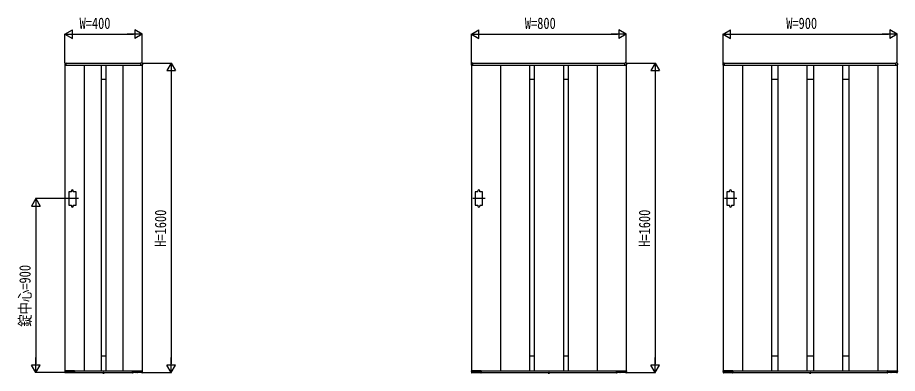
# Model space of a CAD drawing. Units: millimetres, scale not verified. Extents: x -8410 to 8410, y -5940 to 5940.
# Drawn here: x -1654 to 2891, y -2354 to -515 of the extents above; entities that cross this region are included whole.
import ezdxf
from ezdxf.enums import TextEntityAlignment as Align

# ---------------------------------------------------------------- set-up
doc = ezdxf.new("R2010")
doc.units = ezdxf.units.MM
doc.header["$LTSCALE"] = 30
doc.layers.add('0-2_YKK_A1', color=4, linetype='Continuous')
doc.layers.add('0-3_YKK_D', color=6, linetype='Continuous')
doc.styles.add('ＭＳ ゴシック', font='')
doc.styles.get('ＭＳ ゴシック').set_extended_font_data('MS Gothic')

msp = doc.modelspace()

# ---------------------------------------------------------------- linework, layer by layer
at = {"layer": '0-2_YKK_A1'}
for p, q in [((-1410.46, -751.37), (-1410.46, -759.5)), ((-1409.96, -760), (-1409.96, -2340)), ((-1409.96, -760), (-1009.96, -760)), ((-1409.96, -760), (-1403.26, -760)), ((-1409.05, -749.87), (-1403.49, -749.53)), ((-1403.26, -760), (-1403.26, -760)), ((-1402.96, -750), (-1016.96, -750)), ((-1402.96, -760), (-1402.96, -750)), ((-1402.96, -759.7), (-1402.96, -750.03)), ((-1309.96, -760), (-1309.96, -2340)), ((-1222.46, -760), (-1222.46, -2340)), ((-1222.46, -760), (-1222.46, -2340)), ((-1197.46, -760), (-1197.46, -2340)), ((-1109.96, -760), (-1109.96, -2340)), ((-1016.96, -760), (-1016.96, -750)), ((-1016.96, -759.7), (-1016.96, -750.03)), ((-1009.96, -760), (-1016.66, -760)), ((-1016.66, -760), (-1016.66, -760)), ((-1010.87, -749.87), (-1016.43, -749.53)), ((-1009.96, -760), (-1009.96, -2340)), ((-1009.46, -751.37), (-1009.46, -759.5)), ((689.54, -751.37), (689.54, -759.5)), ((690.04, -760), (690.04, -2340)), ((690.04, -760), (1490.04, -760)), ((690.04, -760), (696.74, -760)), ((690.95, -749.87), (696.51, -749.53)), ((696.74, -760), (696.74, -760)), ((697.04, -750), (1483.04, -750)), ((697.04, -760), (697.04, -750)), ((697.04, -759.7), (697.04, -750.03)), ((840.04, -760), (840.04, -2340)), ((990.04, -760), (990.04, -2340)), ((1015.04, -760), (1015.04, -2340)), ((1165.04, -760), (1165.04, -2340)), ((1190.04, -760), (1190.04, -2340)), ((1340.04, -760), (1340.04, -2340)), ((1483.04, -760), (1483.04, -750)), ((1483.04, -759.7), (1483.04, -750.03)), ((1490.04, -760), (1483.34, -760)), ((1483.34, -760), (1483.34, -760)), ((1489.13, -749.87), (1483.57, -749.53)), ((1490.04, -760), (1490.04, -2340)), ((1490.54, -751.37), (1490.54, -759.5)), ((1989.54, -751.37), (1989.54, -759.5)), ((1990.04, -760), (1990.04, -2340)), ((1990.04, -760), (2890.04, -760)), ((1990.04, -760), (1996.74, -760)), ((1990.95, -749.87), (1996.51, -749.53)), ((1996.74, -760), (1996.74, -760)), ((1997.04, -750), (2883.04, -750)), ((1997.04, -760), (1997.04, -750)), ((1997.04, -759.7), (1997.04, -750.03)), ((2090.04, -760), (2090.04, -2340)), ((2240.04, -760), (2240.04, -2340)), ((2273.34, -760), (2273.34, -2340)), ((2423.34, -760), (2423.34, -2340)), ((2456.74, -760), (2456.74, -2340)), ((2606.74, -760), (2606.74, -2340)), ((2640.04, -760), (2640.04, -2340)), ((2790.04, -760), (2790.04, -2340)), ((2883.04, -760), (2883.04, -750)), ((2883.04, -759.7), (2883.04, -750.03)), ((2890.04, -760), (2883.34, -760)), ((2883.34, -760), (2883.34, -760)), ((2889.13, -749.87), (2883.57, -749.53)), ((2890.04, -760), (2890.04, -2340)), ((2890.54, -751.37), (2890.54, -759.5)), ((-1197.46, -835), (-1222.46, -835)), ((1015.04, -835), (990.04, -835)), ((1190.04, -835), (1165.04, -835)), ((2273.34, -835), (2240.04, -835)), ((2456.74, -835), (2423.34, -835)), ((2640.04, -835), (2606.74, -835)), ((-1339.46, -1450), (-1402.46, -1450)), ((-1375.96, -1415), (-1375.96, -1410)), ((-1365.96, -1415), (-1365.96, -1410)), ((760.54, -1450), (697.54, -1450)), ((724.04, -1415), (724.04, -1410)), ((734.04, -1415), (734.04, -1410)), ((2060.54, -1450), (1997.54, -1450)), ((2024.04, -1415), (2024.04, -1410)), ((2034.04, -1415), (2034.04, -1410)), ((-1375.96, -1485), (-1375.96, -1490)), ((-1365.96, -1485), (-1365.96, -1490)), ((724.04, -1485), (724.04, -1490)), ((734.04, -1485), (734.04, -1490)), ((2024.04, -1485), (2024.04, -1490)), ((2034.04, -1485), (2034.04, -1490)), ((-1197.46, -2265), (-1222.46, -2265)), ((1015.04, -2265), (990.04, -2265)), ((1190.04, -2265), (1165.04, -2265)), ((2273.34, -2265), (2240.04, -2265)), ((2456.74, -2265), (2423.34, -2265)), ((2640.04, -2265), (2606.74, -2265)), ((-1410.43, -2340.53), (-1409.85, -2350.03)), ((-1409.96, -2340), (-1009.96, -2340)), ((-1360.26, -2340), (-1409.93, -2340)), ((-1408.6, -2350.5), (-1409.35, -2350.5)), ((-1407.56, -2349.5), (-1362.09, -2349.5)), ((-1387.17, -2347.9), (-1407.04, -2347.9)), ((-1386.85, -2348.19), (-1386.84, -2349.01)), ((-1385.12, -2349.01), (-1385.1, -2348.19)), ((-1378.13, -2347.9), (-1384.79, -2347.9)), ((-1377.82, -2348.19), (-1377.8, -2349.01)), ((-1376.08, -2349.01), (-1376.07, -2348.19)), ((-1362.13, -2347.9), (-1375.75, -2347.9)), ((-1365.86, -2347.9), (-1365.84, -2349.01)), ((-1361.82, -2348.19), (-1361.79, -2349.99)), ((-1360.46, -2350.48), (-1361.29, -2350.48)), ((-1359.96, -2340), (-1359.96, -2350)), ((-1359.96, -2349.98), (-1359.96, -2340.3)), ((-1359.96, -2350), (-1059.96, -2350)), ((-1213.87, -2350.5), (-1213.78, -2350)), ((-1213.87, -2350.5), (-1213.7, -2351.47)), ((-1213.87, -2350.5), (-1206.05, -2350.5)), ((-1213.78, -2350), (-1206.14, -2350)), ((-1209.96, -2354.2), (-1209.96, -2350)), ((-1206.05, -2350.5), (-1206.22, -2351.47)), ((-1206.05, -2350.5), (-1206.14, -2350)), ((-1059.96, -2340), (-1059.96, -2350)), ((-1059.96, -2349.98), (-1059.96, -2340.3)), ((-1059.66, -2340), (-1009.99, -2340)), ((-1059.46, -2350.48), (-1058.63, -2350.48)), ((-1058.1, -2348.19), (-1058.13, -2349.99)), ((-1012.36, -2349.5), (-1057.83, -2349.5)), ((-1057.79, -2347.9), (-1044.17, -2347.9)), ((-1054.06, -2347.9), (-1054.08, -2349.01)), ((-1043.84, -2349.01), (-1043.85, -2348.19)), ((-1042.1, -2348.19), (-1042.12, -2349.01)), ((-1041.79, -2347.9), (-1035.13, -2347.9)), ((-1034.8, -2349.01), (-1034.82, -2348.19)), ((-1033.07, -2348.19), (-1033.08, -2349.01)), ((-1032.75, -2347.9), (-1012.88, -2347.9)), ((-1011.32, -2350.5), (-1010.57, -2350.5)), ((-1009.49, -2340.53), (-1010.07, -2350.03)), ((689.57, -2340.53), (690.15, -2350.03)), ((690.04, -2340), (1490.04, -2340)), ((739.74, -2340), (690.07, -2340)), ((691.4, -2350.5), (690.65, -2350.5)), ((692.44, -2349.5), (737.91, -2349.5)), ((712.83, -2347.9), (692.96, -2347.9)), ((713.15, -2348.19), (713.16, -2349.01)), ((714.88, -2349.01), (714.9, -2348.19)), ((721.87, -2347.9), (715.21, -2347.9)), ((722.18, -2348.19), (722.2, -2349.01)), ((723.92, -2349.01), (723.93, -2348.19)), ((737.87, -2347.9), (724.25, -2347.9)), ((734.14, -2347.9), (734.16, -2349.01)), ((738.18, -2348.19), (738.21, -2349.99)), ((739.54, -2350.48), (738.71, -2350.48)), ((740.04, -2340), (740.04, -2350)), ((740.04, -2349.98), (740.04, -2340.3)), ((740.04, -2350), (1440.04, -2350)), ((1086.13, -2350.5), (1086.22, -2350)), ((1086.13, -2350.5), (1086.3, -2351.47)), ((1086.13, -2350.5), (1093.95, -2350.5)), ((1086.22, -2350), (1093.86, -2350)), ((1090.04, -2354.2), (1090.04, -2350)), ((1093.95, -2350.5), (1093.78, -2351.47)), ((1093.95, -2350.5), (1093.86, -2350)), ((1440.04, -2340), (1440.04, -2350)), ((1440.04, -2349.98), (1440.04, -2340.3)), ((1440.34, -2340), (1490.01, -2340)), ((1440.54, -2350.48), (1441.37, -2350.48)), ((1441.9, -2348.19), (1441.87, -2349.99)), ((1487.64, -2349.5), (1442.17, -2349.5)), ((1442.21, -2347.9), (1455.83, -2347.9)), ((1445.94, -2347.9), (1445.92, -2349.01)), ((1456.16, -2349.01), (1456.15, -2348.19)), ((1457.9, -2348.19), (1457.88, -2349.01)), ((1458.21, -2347.9), (1464.87, -2347.9)), ((1465.2, -2349.01), (1465.18, -2348.19)), ((1466.93, -2348.19), (1466.92, -2349.01)), ((1467.25, -2347.9), (1487.12, -2347.9)), ((1488.68, -2350.5), (1489.43, -2350.5)), ((1490.51, -2340.53), (1489.93, -2350.03)), ((1989.57, -2340.53), (1990.15, -2350.03)), ((1990.04, -2340), (2890.04, -2340)), ((2039.74, -2340), (1990.07, -2340)), ((1991.4, -2350.5), (1990.65, -2350.5)), ((1992.44, -2349.5), (2037.91, -2349.5)), ((2012.83, -2347.9), (1992.96, -2347.9)), ((2013.15, -2348.19), (2013.16, -2349.01)), ((2014.88, -2349.01), (2014.9, -2348.19)), ((2021.87, -2347.9), (2015.21, -2347.9)), ((2022.18, -2348.19), (2022.2, -2349.01)), ((2023.92, -2349.01), (2023.93, -2348.19)), ((2037.87, -2347.9), (2024.25, -2347.9)), ((2034.14, -2347.9), (2034.16, -2349.01)), ((2038.18, -2348.19), (2038.21, -2349.99)), ((2039.54, -2350.48), (2038.71, -2350.48)), ((2040.04, -2340), (2040.04, -2350)), ((2040.04, -2349.98), (2040.04, -2340.3)), ((2040.04, -2350), (2840.04, -2350)), ((2436.13, -2350.5), (2436.22, -2350)), ((2436.13, -2350.5), (2436.3, -2351.47)), ((2436.13, -2350.5), (2443.95, -2350.5)), ((2436.22, -2350), (2443.86, -2350)), ((2440.04, -2354.2), (2440.04, -2350)), ((2443.95, -2350.5), (2443.78, -2351.47)), ((2443.95, -2350.5), (2443.86, -2350)), ((2840.04, -2340), (2840.04, -2350)), ((2840.04, -2349.98), (2840.04, -2340.3)), ((2840.34, -2340), (2890.01, -2340)), ((2840.54, -2350.48), (2841.37, -2350.48)), ((2841.9, -2348.19), (2841.87, -2349.99)), ((2887.64, -2349.5), (2842.17, -2349.5)), ((2842.21, -2347.9), (2855.83, -2347.9)), ((2845.94, -2347.9), (2845.92, -2349.01)), ((2856.16, -2349.01), (2856.15, -2348.19)), ((2857.9, -2348.19), (2857.88, -2349.01)), ((2858.21, -2347.9), (2864.87, -2347.9)), ((2865.2, -2349.01), (2865.18, -2348.19)), ((2866.93, -2348.19), (2866.92, -2349.01)), ((2867.25, -2347.9), (2887.12, -2347.9)), ((2888.68, -2350.5), (2889.43, -2350.5)), ((2890.51, -2340.53), (2889.93, -2350.03))]:
    msp.add_line(p, q, dxfattribs=at)
for points in [[(-1375.96, -1415), (-1389.96, -1415), (-1389.96, -1485), (-1375.96, -1485)], [(-1365.96, -1485), (-1351.96, -1485), (-1351.96, -1415), (-1365.96, -1415)], [(724.04, -1415), (710.04, -1415), (710.04, -1485), (724.04, -1485)], [(734.04, -1485), (748.04, -1485), (748.04, -1415), (734.04, -1415)], [(2024.04, -1415), (2010.04, -1415), (2010.04, -1485), (2024.04, -1485)], [(2034.04, -1485), (2048.04, -1485), (2048.04, -1415), (2034.04, -1415)], [(-1407.64, -2349.59), (-1407.8, -2349.73), (-1407.96, -2349.84), (-1408.1, -2349.95)], [(-1407.35, -2348.17), (-1407.41, -2348.71), (-1407.47, -2349.26)], [(-1386.85, -2348.19), (-1386.86, -2348.15), (-1386.87, -2348.1), (-1386.89, -2348.05), (-1386.92, -2348.01), (-1386.97, -2347.96), (-1387.05, -2347.92), (-1387.17, -2347.9)], [(-1384.79, -2347.9), (-1384.92, -2347.93), (-1385, -2347.98), (-1385.05, -2348.03), (-1385.08, -2348.09), (-1385.09, -2348.14), (-1385.1, -2348.19)], [(-1377.82, -2348.19), (-1377.82, -2348.15), (-1377.83, -2348.1), (-1377.86, -2348.05), (-1377.89, -2348.01), (-1377.94, -2347.96), (-1378.01, -2347.92), (-1378.13, -2347.9)], [(-1375.75, -2347.9), (-1375.89, -2347.93), (-1375.97, -2347.98), (-1376.01, -2348.03), (-1376.04, -2348.09), (-1376.06, -2348.14), (-1376.07, -2348.19)], [(-1361.82, -2348.19), (-1361.82, -2348.15), (-1361.83, -2348.1), (-1361.86, -2348.05), (-1361.89, -2348.01), (-1361.94, -2347.96), (-1362.01, -2347.92), (-1362.13, -2347.9)], [(-1212.26, -2352.58), (-1211.11, -2350.26), (-1209.96, -2349.65)], [(-1207.66, -2352.58), (-1208.82, -2350.26), (-1209.96, -2349.65)], [(-1058.1, -2348.19), (-1058.1, -2348.15), (-1058.09, -2348.1), (-1058.06, -2348.05), (-1058.03, -2348.01), (-1057.98, -2347.96), (-1057.91, -2347.92), (-1057.79, -2347.9)], [(-1044.17, -2347.9), (-1044.03, -2347.93), (-1043.96, -2347.98), (-1043.91, -2348.03), (-1043.88, -2348.09), (-1043.86, -2348.14), (-1043.85, -2348.19)], [(-1042.1, -2348.19), (-1042.1, -2348.15), (-1042.09, -2348.1), (-1042.06, -2348.05), (-1042.03, -2348.01), (-1041.98, -2347.96), (-1041.91, -2347.92), (-1041.79, -2347.9)], [(-1035.13, -2347.9), (-1035, -2347.93), (-1034.92, -2347.98), (-1034.87, -2348.03), (-1034.84, -2348.09), (-1034.83, -2348.14), (-1034.82, -2348.19)], [(-1033.07, -2348.19), (-1033.06, -2348.15), (-1033.05, -2348.1), (-1033.03, -2348.05), (-1033, -2348.01), (-1032.95, -2347.96), (-1032.87, -2347.92), (-1032.75, -2347.9)], [(-1012.57, -2348.17), (-1012.51, -2348.71), (-1012.46, -2349.26)], [(-1012.28, -2349.59), (-1012.12, -2349.73), (-1011.97, -2349.84), (-1011.82, -2349.95)], [(692.36, -2349.59), (692.2, -2349.73), (692.04, -2349.84), (691.9, -2349.95)], [(692.65, -2348.17), (692.59, -2348.71), (692.53, -2349.26)], [(713.15, -2348.19), (713.14, -2348.15), (713.13, -2348.1), (713.11, -2348.05), (713.08, -2348.01), (713.03, -2347.96), (712.95, -2347.92), (712.83, -2347.9)], [(715.21, -2347.9), (715.08, -2347.93), (715, -2347.98), (714.95, -2348.03), (714.92, -2348.09), (714.91, -2348.14), (714.9, -2348.19)], [(722.18, -2348.19), (722.18, -2348.15), (722.17, -2348.1), (722.14, -2348.05), (722.11, -2348.01), (722.06, -2347.96), (721.99, -2347.92), (721.87, -2347.9)], [(724.25, -2347.9), (724.11, -2347.93), (724.03, -2347.98), (723.99, -2348.03), (723.96, -2348.09), (723.94, -2348.14), (723.93, -2348.19)], [(738.18, -2348.19), (738.18, -2348.15), (738.17, -2348.1), (738.14, -2348.05), (738.11, -2348.01), (738.06, -2347.96), (737.99, -2347.92), (737.87, -2347.9)], [(1087.74, -2352.58), (1088.89, -2350.26), (1090.04, -2349.65)], [(1092.34, -2352.58), (1091.18, -2350.26), (1090.04, -2349.65)], [(1441.9, -2348.19), (1441.9, -2348.15), (1441.91, -2348.1), (1441.94, -2348.05), (1441.97, -2348.01), (1442.02, -2347.96), (1442.09, -2347.92), (1442.21, -2347.9)], [(1455.83, -2347.9), (1455.97, -2347.93), (1456.04, -2347.98), (1456.09, -2348.03), (1456.12, -2348.09), (1456.14, -2348.14), (1456.15, -2348.19)], [(1457.9, -2348.19), (1457.9, -2348.15), (1457.91, -2348.1), (1457.94, -2348.05), (1457.97, -2348.01), (1458.02, -2347.96), (1458.09, -2347.92), (1458.21, -2347.9)], [(1464.87, -2347.9), (1465, -2347.93), (1465.08, -2347.98), (1465.13, -2348.03), (1465.16, -2348.09), (1465.17, -2348.14), (1465.18, -2348.19)], [(1466.93, -2348.19), (1466.94, -2348.15), (1466.95, -2348.1), (1466.97, -2348.05), (1467, -2348.01), (1467.05, -2347.96), (1467.13, -2347.92), (1467.25, -2347.9)], [(1487.43, -2348.17), (1487.49, -2348.71), (1487.54, -2349.26)], [(1487.72, -2349.59), (1487.88, -2349.73), (1488.03, -2349.84), (1488.18, -2349.95)], [(1992.36, -2349.59), (1992.2, -2349.73), (1992.04, -2349.84), (1991.9, -2349.95)], [(1992.65, -2348.17), (1992.59, -2348.71), (1992.53, -2349.26)], [(2013.15, -2348.19), (2013.14, -2348.15), (2013.13, -2348.1), (2013.11, -2348.05), (2013.08, -2348.01), (2013.03, -2347.96), (2012.95, -2347.92), (2012.83, -2347.9)], [(2015.21, -2347.9), (2015.08, -2347.93), (2015, -2347.98), (2014.95, -2348.03), (2014.92, -2348.09), (2014.91, -2348.14), (2014.9, -2348.19)], [(2022.18, -2348.19), (2022.18, -2348.15), (2022.17, -2348.1), (2022.14, -2348.05), (2022.11, -2348.01), (2022.06, -2347.96), (2021.99, -2347.92), (2021.87, -2347.9)], [(2024.25, -2347.9), (2024.11, -2347.93), (2024.03, -2347.98), (2023.99, -2348.03), (2023.96, -2348.09), (2023.94, -2348.14), (2023.93, -2348.19)], [(2038.18, -2348.19), (2038.18, -2348.15), (2038.17, -2348.1), (2038.14, -2348.05), (2038.11, -2348.01), (2038.06, -2347.96), (2037.99, -2347.92), (2037.87, -2347.9)], [(2437.74, -2352.58), (2438.89, -2350.26), (2440.04, -2349.65)], [(2442.34, -2352.58), (2441.18, -2350.26), (2440.04, -2349.65)], [(2841.9, -2348.19), (2841.9, -2348.15), (2841.91, -2348.1), (2841.94, -2348.05), (2841.97, -2348.01), (2842.02, -2347.96), (2842.09, -2347.92), (2842.21, -2347.9)], [(2855.83, -2347.9), (2855.97, -2347.93), (2856.04, -2347.98), (2856.09, -2348.03), (2856.12, -2348.09), (2856.14, -2348.14), (2856.15, -2348.19)], [(2857.9, -2348.19), (2857.9, -2348.15), (2857.91, -2348.1), (2857.94, -2348.05), (2857.97, -2348.01), (2858.02, -2347.96), (2858.09, -2347.92), (2858.21, -2347.9)], [(2864.87, -2347.9), (2865, -2347.93), (2865.08, -2347.98), (2865.13, -2348.03), (2865.16, -2348.09), (2865.17, -2348.14), (2865.18, -2348.19)], [(2866.93, -2348.19), (2866.94, -2348.15), (2866.95, -2348.1), (2866.97, -2348.05), (2867, -2348.01), (2867.05, -2347.96), (2867.13, -2347.92), (2867.25, -2347.9)], [(2887.43, -2348.17), (2887.49, -2348.71), (2887.54, -2349.26)], [(2887.72, -2349.59), (2887.88, -2349.73), (2888.03, -2349.84), (2888.18, -2349.95)]]:
    msp.add_lwpolyline(points, dxfattribs=at)
for centre, radius, start, end in [((-1408.96, -751.37), 1.5, 93.5, 180), ((-1409.96, -759.5), 0.5, 180, 270), ((-1403.46, -750.03), 0.5, 0, 93.5), ((-1403.26, -759.7), 0.3, 270, 0), ((-1016.46, -750.03), 0.5, 86.5, 180), ((-1016.66, -759.7), 0.3, 180, 270), ((-1010.96, -751.37), 1.5, 0, 86.5), ((-1009.96, -759.5), 0.5, 270, 0), ((691.04, -751.37), 1.5, 93.5, 180), ((690.04, -759.5), 0.5, 180, 270), ((696.54, -750.03), 0.5, 0, 93.5), ((696.74, -759.7), 0.3, 270, 0), ((1483.54, -750.03), 0.5, 86.5, 180), ((1483.34, -759.7), 0.3, 180, 270), ((1489.04, -751.37), 1.5, 0, 86.5), ((1490.04, -759.5), 0.5, 270, 0), ((1991.04, -751.37), 1.5, 93.5, 180), ((1990.04, -759.5), 0.5, 180, 270), ((1996.54, -750.03), 0.5, 0, 93.5), ((1996.74, -759.7), 0.3, 270, 0), ((2883.54, -750.03), 0.5, 86.5, 180), ((2883.34, -759.7), 0.3, 180, 270), ((2889.04, -751.37), 1.5, 0, 86.5), ((2890.04, -759.5), 0.5, 270, 0), ((-1370.96, -1410), 5, 0, 180), ((729.04, -1410), 5, 0, 180), ((2029.04, -1410), 5, 0, 180), ((-1370.96, -1490), 5, 180, 0), ((729.04, -1490), 5, 180, 0), ((2029.04, -1490), 5, 180, 0), ((-1409.93, -2340.5), 0.5, 90, 183.5), ((-1409.35, -2350), 0.5, 183.5, 269.34277), ((-1408.6, -2350), 0.5, 269.32461, 6.10118), ((-1407.96, -2349.21), 0.496, 309.83566, 354.1935), ((-1407.05, -2348.2), 0.3, 90, 174.0064), ((-1386.34, -2349), 0.5, 181, 270), ((-1385.62, -2349), 0.5, 270, 359), ((-1377.3, -2349), 0.5, 181, 270), ((-1376.58, -2349), 0.5, 270, 359), ((-1365.34, -2349), 0.5, 181, 270), ((-1362.09, -2349.8), 0.3, 1, 90), ((-1361.29, -2349.98), 0.5, 181.0014, 270.00152), ((-1360.46, -2349.98), 0.5, 270, 0), ((-1360.26, -2340.3), 0.3, 0, 90), ((-1212.81, -2351.32), 0.9, 190, 239.36409), ((-1209.96, -2346.5), 6.5, 239.36409, 300.63591), ((-1207.11, -2351.32), 0.9, 300.63591, 350), ((-1059.66, -2340.3), 0.3, 90, 180), ((-1059.46, -2349.98), 0.5, 180, 270), ((-1058.63, -2349.98), 0.5, 269.99848, 358.9986), ((-1057.83, -2349.8), 0.3, 90, 179), ((-1054.58, -2349), 0.5, 270, 359), ((-1043.34, -2349), 0.5, 181, 270), ((-1042.62, -2349), 0.5, 270, 359), ((-1034.3, -2349), 0.5, 181, 270), ((-1033.58, -2349), 0.5, 270, 359), ((-1012.87, -2348.2), 0.3, 5.9936, 90), ((-1011.96, -2349.21), 0.496, 185.8065, 230.16434), ((-1011.32, -2350), 0.5, 173.89882, 270.67539), ((-1010.57, -2350), 0.5, 270.65723, 356.5), ((-1009.99, -2340.5), 0.5, 356.5, 90), ((690.07, -2340.5), 0.5, 90, 183.5), ((690.65, -2350), 0.5, 183.5, 269.34277), ((691.4, -2350), 0.5, 269.32461, 6.10118), ((692.04, -2349.21), 0.496, 309.83566, 354.1935), ((692.95, -2348.2), 0.3, 90, 174.0064), ((713.66, -2349), 0.5, 181, 270), ((714.38, -2349), 0.5, 270, 359), ((722.7, -2349), 0.5, 181, 270), ((723.42, -2349), 0.5, 270, 359), ((734.66, -2349), 0.5, 181, 270), ((737.91, -2349.8), 0.3, 1, 90), ((738.71, -2349.98), 0.5, 181.0014, 270.00152), ((739.54, -2349.98), 0.5, 270, 0), ((739.74, -2340.3), 0.3, 0, 90), ((1087.19, -2351.32), 0.9, 190, 239.36409), ((1090.04, -2346.5), 6.5, 239.36409, 300.63591), ((1092.89, -2351.32), 0.9, 300.63591, 350), ((1440.34, -2340.3), 0.3, 90, 180), ((1440.54, -2349.98), 0.5, 180, 270), ((1441.37, -2349.98), 0.5, 269.99848, 358.9986), ((1442.17, -2349.8), 0.3, 90, 179), ((1445.42, -2349), 0.5, 270, 359), ((1456.66, -2349), 0.5, 181, 270), ((1457.38, -2349), 0.5, 270, 359), ((1465.7, -2349), 0.5, 181, 270), ((1466.42, -2349), 0.5, 270, 359), ((1487.13, -2348.2), 0.3, 5.9936, 90), ((1488.04, -2349.21), 0.496, 185.8065, 230.16434), ((1488.68, -2350), 0.5, 173.89882, 270.67539), ((1489.43, -2350), 0.5, 270.65723, 356.5), ((1490.01, -2340.5), 0.5, 356.5, 90), ((1990.07, -2340.5), 0.5, 90, 183.5), ((1990.65, -2350), 0.5, 183.5, 269.34277), ((1991.4, -2350), 0.5, 269.32461, 6.10118), ((1992.04, -2349.21), 0.496, 309.83566, 354.1935), ((1992.95, -2348.2), 0.3, 90, 174.0064), ((2013.66, -2349), 0.5, 181, 270), ((2014.38, -2349), 0.5, 270, 359), ((2022.7, -2349), 0.5, 181, 270), ((2023.42, -2349), 0.5, 270, 359), ((2034.66, -2349), 0.5, 181, 270), ((2037.91, -2349.8), 0.3, 1, 90), ((2038.71, -2349.98), 0.5, 181.0014, 270.00152), ((2039.54, -2349.98), 0.5, 270, 0), ((2039.74, -2340.3), 0.3, 0, 90), ((2437.19, -2351.32), 0.9, 190, 239.36409), ((2440.04, -2346.5), 6.5, 239.36409, 300.63591), ((2442.89, -2351.32), 0.9, 300.63591, 350), ((2840.34, -2340.3), 0.3, 90, 180), ((2840.54, -2349.98), 0.5, 180, 270), ((2841.37, -2349.98), 0.5, 269.99848, 358.9986), ((2842.17, -2349.8), 0.3, 90, 179), ((2845.42, -2349), 0.5, 270, 359), ((2856.66, -2349), 0.5, 181, 270), ((2857.38, -2349), 0.5, 270, 359), ((2865.7, -2349), 0.5, 181, 270), ((2866.42, -2349), 0.5, 270, 359), ((2887.13, -2348.2), 0.3, 5.9936, 90), ((2888.04, -2349.21), 0.496, 185.8065, 230.16434), ((2888.68, -2350), 0.5, 173.89882, 270.67539), ((2889.43, -2350), 0.5, 270.65723, 356.5), ((2890.01, -2340.5), 0.5, 356.5, 90)]:
    msp.add_arc(centre, radius, start, end, dxfattribs=at)
at = {"layer": '0-3_YKK_D'}
for p, q in [((-1409.96, -600), (-1370.99, -577.5)), ((-1370.99, -622.5), (-1370.99, -577.5)), ((-1009.96, -600), (-1048.93, -577.5)), ((-1048.93, -577.5), (-1048.93, -622.5)), ((690.04, -600), (729.01, -577.5)), ((729.01, -622.5), (729.01, -577.5)), ((1490.04, -600), (1451.07, -577.5)), ((1451.07, -577.5), (1451.07, -622.5)), ((1990.04, -600), (2029.01, -577.5)), ((2029.01, -622.5), (2029.01, -577.5)), ((2890.04, -600), (2851.07, -577.5)), ((2851.07, -577.5), (2851.07, -622.5)), ((-1409.96, -748), (-1409.96, -599)), ((-1409.96, -600), (-1370.99, -622.5)), ((-1409.96, -600), (-1332.02, -600)), ((-1364.96, -600), (-1054.96, -600)), ((-1009.96, -600), (-1087.9, -600)), ((-1009.96, -600), (-1048.93, -622.5)), ((-1009.96, -748), (-1009.96, -599)), ((690.04, -748), (690.04, -599)), ((690.04, -600), (729.01, -622.5)), ((690.04, -600), (767.98, -600)), ((735.04, -600), (1445.04, -600)), ((1490.04, -600), (1412.1, -600)), ((1490.04, -600), (1451.07, -622.5)), ((1490.04, -748), (1490.04, -599)), ((1990.04, -748), (1990.04, -599)), ((1990.04, -600), (2029.01, -622.5)), ((1990.04, -600), (2067.98, -600)), ((2035.04, -600), (2845.04, -600)), ((2890.04, -600), (2812.1, -600)), ((2890.04, -600), (2851.07, -622.5)), ((2890.04, -748), (2890.04, -599)), ((-1007.96, -750), (-858.96, -750)), ((-859.96, -750), (-882.46, -788.97)), ((-859.96, -750), (-837.46, -788.97)), ((-859.96, -750), (-859.96, -827.94)), ((1492.04, -750), (1641.04, -750)), ((1640.04, -750), (1617.54, -788.97)), ((1640.04, -750), (1662.54, -788.97)), ((1640.04, -750), (1640.04, -827.94)), ((-882.46, -788.97), (-837.46, -788.97)), ((-859.96, -795), (-859.96, -2305)), ((1617.54, -788.97), (1662.54, -788.97)), ((1640.04, -795), (1640.04, -2305)), ((-1559.96, -1450), (-1582.46, -1488.97)), ((-1404.46, -1450), (-1560.96, -1450)), ((-1559.96, -1450), (-1537.46, -1488.97)), ((-1559.96, -1450), (-1559.96, -1527.94)), ((-1582.46, -1488.97), (-1537.46, -1488.97)), ((-1559.96, -1495), (-1559.96, -2305)), ((-1559.96, -2350), (-1559.96, -2272.06)), ((-859.96, -2350), (-859.96, -2272.06)), ((1640.04, -2350), (1640.04, -2272.06)), ((-1559.96, -2350), (-1582.46, -2311.03)), ((-1537.46, -2311.03), (-1582.46, -2311.03)), ((-1559.96, -2350), (-1537.46, -2311.03)), ((-859.96, -2350), (-882.46, -2311.03)), ((-837.46, -2311.03), (-882.46, -2311.03)), ((-859.96, -2350), (-837.46, -2311.03)), ((1640.04, -2350), (1617.54, -2311.03)), ((1662.54, -2311.03), (1617.54, -2311.03)), ((1640.04, -2350), (1662.54, -2311.03)), ((-1411.96, -2350), (-1560.96, -2350)), ((-1007.96, -2350), (-858.96, -2350)), ((1492.04, -2350), (1641.04, -2350))]:
    msp.add_line(p, q, dxfattribs=at)

# ---------------------------------------------------------------- texts
at = {"layer": '0-3_YKK_D', "style": 'ＭＳ ゴシック', "width": 0.8}
for s, p in [('W=400', (-1333.69, -591)), ('W=800', (966.31, -591)), ('W=900', (2316.31, -591))]:
    msp.add_text(s, height=58.65, dxfattribs=at).set_placement(p, align=Align.BOTTOM_LEFT)
for s, p in [('H=1600', (-868.96, -1699.33)), ('H=1600', (1631.04, -1699.33)), ('錠中心=900', (-1568.96, -2113.33))]:
    msp.add_text(s, height=58.65, rotation=90, dxfattribs=at).set_placement(p, align=Align.BOTTOM_LEFT)

doc.saveas('drawing.dxf')
